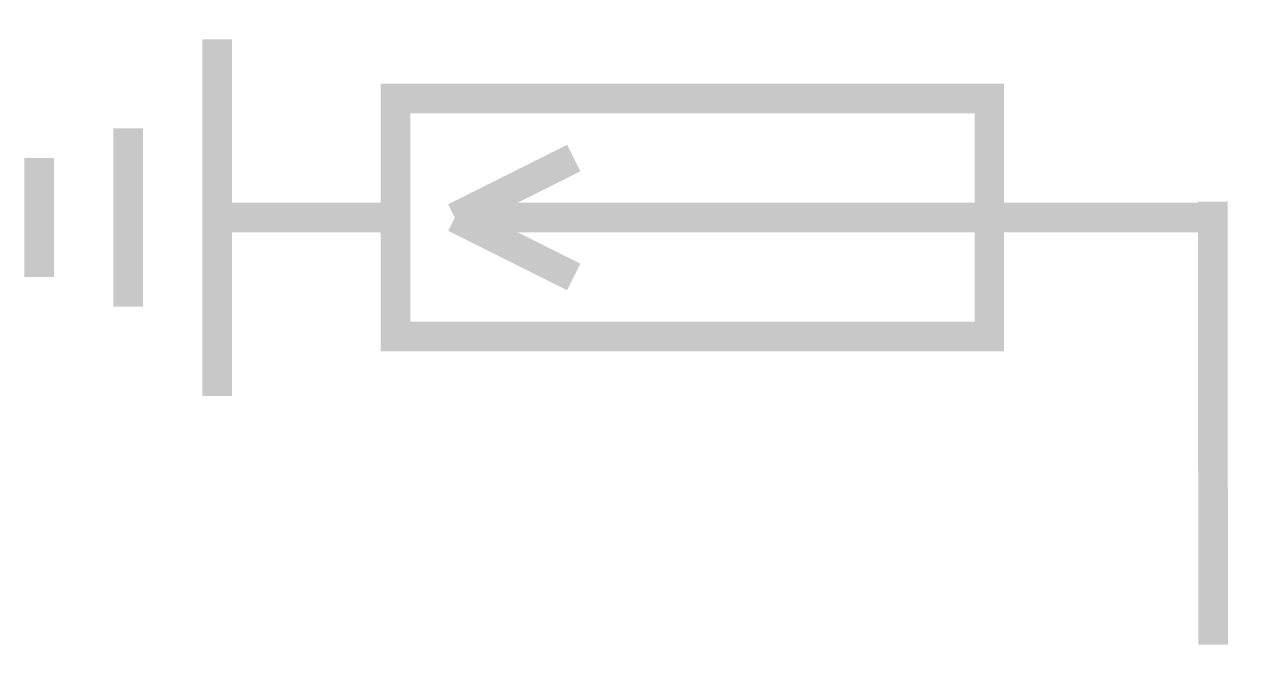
# Model space of a CAD drawing. Extents: x 2267.31 to 2268.39, y 1180.34 to 1180.91.
import ezdxf

# ---------------------------------------------------------------- set-up
doc = ezdxf.new("R2010")
doc.units = 0

msp = doc.modelspace()

# ---------------------------------------------------------------- linework, layer by layer
at = {"color": 0, "linetype": 'Continuous'}
for points in [[(2267.4816, 1180.8969, 0.0264, 0.0264, 0), (2267.4816, 1180.5796, 0.0264, 0.0264, 0)], [(2268.169, 1180.844, 0.0264, 0.0264, 0), (2268.169, 1180.6325, 0.0264, 0.0264, 0), (2267.6402, 1180.6325, 0.0264, 0.0264, 0), (2267.6402, 1180.844, 0.0264, 0.0264, 0), (2268.169, 1180.844, 0.0264, 0.0264, 0), (2268.169, 1180.6325, 0.0264, 0.0264, 0)], [(2267.4023, 1180.8175, 0.0264, 0.0264, 0), (2267.4023, 1180.6589, 0.0264, 0.0264, 0)], [(2267.323, 1180.7911, 0.0264, 0.0264, 0), (2267.323, 1180.6854, 0.0264, 0.0264, 0)], [(2267.6931, 1180.7382, 0.0264, 0.0264, 0), (2267.7989, 1180.7911, 0.0264, 0.0264, 0)], [(2268.3679, 1180.7523, 0.0264, 0.0264, 0), (2268.3683, 1180.3582, 0.0264, 0.0264, 0)], [(2267.6402, 1180.7382, 0.0264, 0.0264, 0), (2267.4816, 1180.7382, 0.0264, 0.0264, 0)], [(2268.3804, 1180.7382, 0.0264, 0.0264, 0), (2267.6931, 1180.7382, 0.0264, 0.0264, 0)], [(2267.6931, 1180.7382, 0.0264, 0.0264, 0), (2267.7989, 1180.6854, 0.0264, 0.0264, 0)]]:
    msp.add_lwpolyline(points, format="xyseb", dxfattribs=at)

doc.saveas('drawing.dxf')
